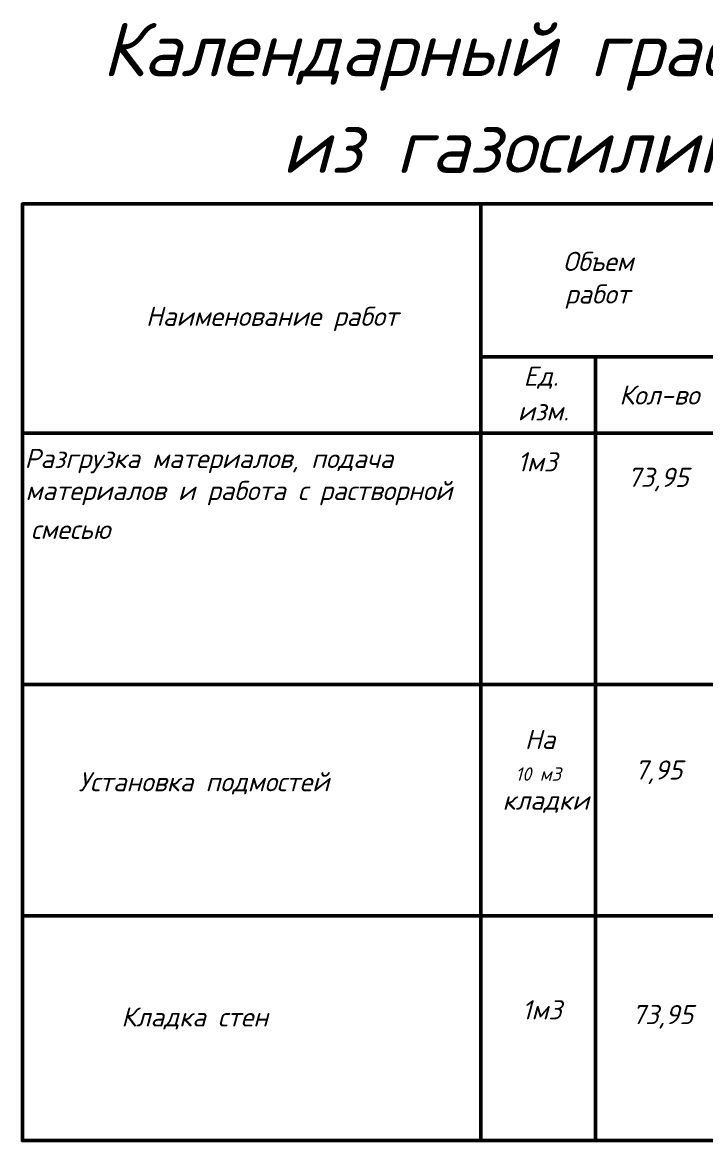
# Model space of a CAD drawing. Header units: millimetres. Extents: x 2279 to 5236, y 896 to 2828.
# Drawn here: x 3654.2 to 3743.6, y 1138 to 1284.2 of the extents above; entities that cross this region are included whole.
import ezdxf

# ---------------------------------------------------------------- set-up
doc = ezdxf.new("R2010")
doc.units = ezdxf.units.MM
doc.layers.add('PDF _!!ТОНКАЯ', color=7, linetype='Continuous')
doc.layers.add('PDF _Текст', color=7, linetype='Continuous')
doc.styles.add('PDF ISOCPEUR Italic', font='isocpeui.ttf')

msp = doc.modelspace()

# ---------------------------------------------------------------- linework, layer by layer
at = {"layer": 'PDF _!!ТОНКАЯ', "lineweight": 50}
for points in [[(3951.2, 1137.98), (3654.22, 1137.98), (3654.22, 1260.46), (3991.16, 1260.46), (3991.16, 1230.49), (3654.22, 1230.49)], [(3714.21, 1260.46), (3714.21, 1137.98)], [(3714.21, 1240.48), (3869.2, 1240.48)], [(3729.2, 1240.48), (3729.2, 1137.98)], [(3654.22, 1197.64), (3991.16, 1197.64)], [(3654.22, 1167.39), (3991.16, 1167.39)]]:
    msp.add_lwpolyline(points, dxfattribs=at)
at = {"layer": 'PDF _!!ТОНКАЯ', "lineweight": 25}
msp.add_lwpolyline([(3654.22, 1137.98), (3951.2, 1137.98)], dxfattribs=at)

# ---------------------------------------------------------------- texts
at = {"layer": 'PDF _Текст', "attachment_point": 7, "style": 'PDF ISOCPEUR Italic'}
for s, insert, char_height in [('Календарный график на производство работ по кладке стен', (3664.65, 1275.26), 6.9997), ('из газосиликатных блоков (объем - 73,95 м³)', (3688.19, 1262.89), 6.9997), ('Объем', (3724.96, 1251.7), 2.5), ('работ', (3725.22, 1246.76), 2.5), ('Наименование работ', (3670.39, 1243.84), 2.4999), ('Ед.', (3719.8, 1236.29), 2.5), ('Кол-во', (3732.33, 1234.22), 2.5), ('изм.', (3719.04, 1232.14), 2.5), ('Разгрузка материалов, подача', (3654.52, 1225.25), 2.4999), ('1м3', (3718.99, 1225.49), 2.5), ('73,95', (3733.39, 1222.88), 2.5), ('материалов и работа с растворной', (3654.63, 1221.06), 2.4999), ('смесью ', (3655.34, 1216.66), 2.5), ('На', (3719.97, 1189.19), 2.5), ('7,95', (3734.33, 1184.61), 2.5), ('Установка подмостей ', (3661.56, 1183.26), 2.4999), ('10 м3', (3718.74, 1185.04), 1.75), ('кладки', (3717.05, 1180.85), 2.5), (' Кладка стен ', (3665.57, 1152.51), 2.4999), ('1м3', (3719.59, 1153.84), 2.5), ('73,95', (3733.98, 1152.63), 2.5)]:
    msp.add_mtext(s, dxfattribs=dict(at, insert=insert, char_height=char_height))

doc.saveas('drawing.dxf')
